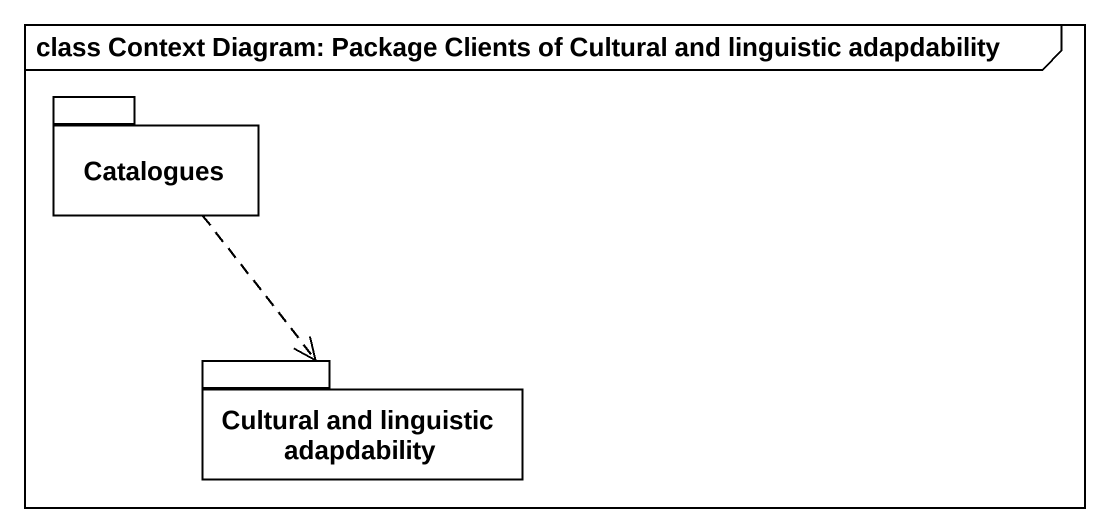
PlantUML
@startuml
mainframe class Context Diagram: Package Clients of Cultural and linguistic adapdability
package Catalogues {
}
package "Cultural and linguistic adapdability" as Cultural_and_linguistic {
}
Catalogues ..> Cultural_and_linguistic
@enduml
